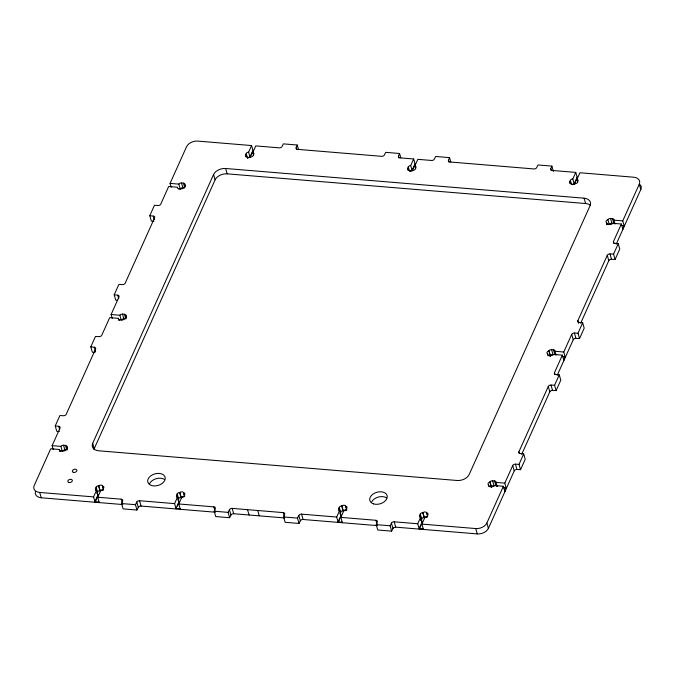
<?xml version="1.0" encoding="UTF-8"?>
<svg xmlns="http://www.w3.org/2000/svg" width="675" height="675" viewBox="0 0 675 675"><rect width="100%" height="100%" fill="white"/><g stroke="black" fill="none" stroke-linecap="round" stroke-linejoin="round"><path stroke-width="1.01" d="M215.418 512.215L141.075 506.056A2.244 1.502 -16 0 0 138.316 507.389L137 510.038L123.12 508.891L121.593 503.542L122.656 500.875A2.244 1.502 -16 0 0 121.255 499.196L97.715 497.247L100.676 490.674A2.244 1.502 -16 0 0 103.106 489.274L103.756 487.814A2.244 1.502 -16 0 0 102.718 486.135L102.49 486.118A2.244 1.502 -16 0 0 101.022 485.106A2.244 1.502 -16 0 0 98.778 485.806L98.55 485.789A2.244 1.502 -16 0 0 96.128 487.19L95.47 488.641L96.027 490.565M296.671 149.462L296.156 147.682L297.228 145.015L283.357 143.868L282.032 146.509A2.244 1.502 -16 0 1 279.273 147.85L255.741 145.901L252.779 152.474L253.606 155.36M284.808 517.961L233.702 513.734A2.244 1.502 -16 0 0 230.951 515.067L229.627 517.708L215.755 516.561L214.22 511.22L215.291 508.553A2.244 1.502 -16 0 0 213.891 506.874L178.765 503.963L181.718 497.382A2.244 1.502 -16 0 0 184.148 495.99L184.807 494.53A2.244 1.502 -16 0 0 183.76 492.851L183.532 492.826A2.244 1.502 -16 0 0 182.064 491.822A2.244 1.502 -16 0 0 179.82 492.522L179.601 492.505A2.244 1.502 -16 0 0 177.171 493.898L176.512 495.357L177.339 498.243M399.018 157.942L398.503 156.161L399.575 153.495L385.695 152.347L384.379 154.988A2.244 1.502 -16 0 1 381.62 156.322L297.565 149.361A2.244 1.502 -16 0 1 296.156 147.682M377.435 525.639L303.092 519.48A2.244 1.502 -16 0 0 300.333 520.813L299.017 523.462L285.137 522.307L283.61 516.966L284.681 514.299A2.244 1.502 -16 0 0 283.272 512.62L232.175 508.385A2.244 1.502 -16 0 0 229.416 509.718L228.099 512.367L229.627 517.708M448.976 162.084L448.462 160.296L449.533 157.629L435.653 156.482L434.337 159.131A2.244 1.502 -16 0 1 431.578 160.464L417.825 159.325L414.863 165.907L415.69 168.792M556.107 355.134L555.002 351.287A2.244 1.502 -16 0 0 553.534 349.819L551.593 349.658A2.244 1.502 -16 0 0 548.952 350.789L548.876 350.958A2.244 1.502 -16 0 0 547.113 352.257A2.244 1.502 -16 0 0 547.627 353.742L547.552 353.911A2.244 1.502 -16 0 0 549.02 355.379L550.96 355.539A2.244 1.502 -16 0 0 553.601 354.409L562.368 355.134L554.453 372.735A2.244 1.502 -16 0 0 555.761 374.465L559.263 374.853L554.58 385.256L551.002 385.062A2.244 1.502 -16 0 0 548.286 386.454L518.881 451.837A2.244 1.502 -16 0 0 520.189 453.558L523.69 453.946L525.226 459.295L520.543 469.699L516.957 469.496A2.244 1.502 -16 0 0 514.249 470.888L488.405 528.356A8.978 6.008 -16 0 1 477.267 533.908L395.727 527.15A2.244 1.502 -16 0 0 392.968 528.491L391.643 531.132L377.772 529.985L376.237 524.635L377.308 521.969A2.244 1.502 -16 0 0 375.907 520.29L340.85 517.388L343.811 510.815A2.244 1.502 -16 0 0 346.233 509.414L346.891 507.963A2.244 1.502 -16 0 0 345.845 506.275L345.625 506.258A2.244 1.502 -16 0 0 344.149 505.246A2.244 1.502 -16 0 0 341.913 505.946L341.685 505.929A2.244 1.502 -16 0 0 339.255 507.33L338.605 508.781L339.432 511.667M551.315 170.556L550.808 168.775L551.88 166.109L538 164.962L536.684 167.611A2.244 1.502 -16 0 1 533.925 168.944L449.862 161.975A2.244 1.502 -16 0 1 448.462 160.296M59.383 431.57L56.759 431.283L55.232 425.933L59.906 415.53L63.492 415.733A2.244 1.502 -16 0 0 66.201 414.332L95.605 348.95A2.244 1.502 -16 0 0 94.297 347.228L90.804 346.84L95.479 336.437L99.065 336.631A2.244 1.502 -16 0 0 101.773 335.239L109.696 317.638L118.463 318.364A2.244 1.502 -16 0 0 119.931 319.84M117.484 300.341L115.737 300.147L114.202 294.806L118.884 284.394L122.47 284.597A2.244 1.502 -16 0 0 125.179 283.205L154.583 217.823A2.244 1.502 -16 0 0 153.276 216.093L149.774 215.705L154.457 205.301L158.043 205.504A2.244 1.502 -16 0 0 160.751 204.112L168.666 186.511L177.441 187.237A2.244 1.502 -16 0 0 178.909 188.705L180.849 188.865A2.244 1.502 -16 0 0 183.49 187.734L183.566 187.566A2.244 1.502 -16 0 0 185.33 186.266A2.244 1.502 -16 0 0 184.815 184.781L184.891 184.613A2.244 1.502 -16 0 0 183.423 183.144L181.482 182.984A2.244 1.502 -16 0 0 178.841 184.115L170.075 183.381L186.595 146.644A8.978 6.008 -16 0 1 197.733 141.092L251.573 145.555L253.108 150.896M53.224 449.499L52.118 445.652L60.033 428.051A2.244 1.502 -16 0 0 58.725 426.322L55.232 425.933M112.202 318.364L111.097 314.516L119.011 296.916A2.244 1.502 -16 0 0 117.703 295.186L114.202 294.806M67.416 448.968L66.943 446.875A2.244 1.502 -16 0 0 65.475 445.407L63.526 445.247A2.244 1.502 -16 0 0 60.893 446.377L52.118 445.652M126.394 317.841L125.913 315.748A2.244 1.502 -16 0 0 124.445 314.272L122.504 314.111A2.244 1.502 -16 0 0 119.872 315.242L111.097 314.516M92.694 443.281L213.578 174.513A9.728 6.505 -16 0 1 225.636 168.488L584.094 198.188A9.728 6.505 -16 0 1 590.068 205.698L469.193 474.466A9.728 6.505 -16 0 1 457.127 480.49L98.677 450.79A9.728 6.505 -16 0 1 92.694 443.281L94.23 448.622A9.728 6.505 -16 0 0 93.909 449.516M94.23 448.622L215.106 179.854A9.728 6.505 -16 0 1 227.171 173.838L585.622 203.529A9.728 6.505 -16 0 1 590.49 205.386M246.088 156.904L245.531 154.98L246.189 153.529A2.244 1.502 -16 0 1 248.619 152.128L251.573 145.555M96.517 490.328L98.044 495.669L95.091 502.251L93.555 496.901L96.517 490.328A2.244 1.502 -16 0 1 95.47 488.641M96.854 493.45L97.504 491.999A2.244 1.502 -16 0 1 99.934 490.598L100.162 490.615A2.244 1.502 -16 0 1 103.098 490.084M252.956 150.365L249.995 156.938A2.244 1.502 -16 0 0 247.565 158.338L246.189 153.529M250.99 155.596L252.686 151.833M176.133 508.958L174.597 503.618L177.559 497.036A2.244 1.502 -16 0 1 176.512 495.357M177.896 500.167L178.546 498.707A2.244 1.502 -16 0 1 180.976 497.315L181.204 497.332A2.244 1.502 -16 0 1 183.811 496.69M177.398 506.14L179.086 502.386L177.559 497.036M408.173 170.336L407.624 168.412L408.274 166.953A2.244 1.502 -16 0 1 410.704 165.561L413.665 158.979L399.904 157.84A2.244 1.502 -16 0 1 398.503 156.161M410.02 171.239A2.244 1.502 -16 0 1 412.079 170.37L415.041 163.789M412.239 170.902L414.771 165.265M338.217 522.391L336.69 517.042L339.643 510.469A2.244 1.502 -16 0 1 338.605 508.781M338.639 521.446L339.913 518.628M420.922 520.67A2.244 1.502 -16 0 1 421.023 520.307L419.648 515.498L420.297 514.038A2.244 1.502 -16 0 1 422.727 512.646L422.955 512.663A2.244 1.502 -16 0 1 425.191 511.962A2.244 1.502 -16 0 1 426.668 512.975L426.895 512.992A2.244 1.502 -16 0 1 427.933 514.671L427.275 516.13A2.244 1.502 -16 0 1 424.853 517.523L421.892 524.104L423.427 529.445M570.257 183.76L569.708 181.837L570.367 180.377A2.244 1.502 -16 0 1 572.788 178.985L575.75 172.403L552.209 170.454A2.244 1.502 -16 0 1 550.808 168.775M419.259 529.099L417.732 523.758L420.685 517.177A2.244 1.502 -16 0 1 419.648 515.498M421.023 520.307L421.681 518.847A2.244 1.502 -16 0 1 424.111 517.455L424.33 517.472A2.244 1.502 -16 0 1 426.938 516.831M572.113 184.663A2.244 1.502 -16 0 1 574.172 183.794L577.125 177.213M419.681 528.162L420.955 525.344M574.324 184.326L577.285 177.753L575.75 172.403M577.783 182.216L576.956 179.331L579.909 172.749L633.758 177.213A8.978 6.008 -16 0 1 639.276 184.148L640.803 189.489L616.216 244.173M497.129 486.27L496.024 482.423A2.244 1.502 -16 0 0 494.556 480.954L492.615 480.794A2.244 1.502 -16 0 0 489.983 481.925L489.907 482.093A2.244 1.502 -16 0 0 488.135 483.384A2.244 1.502 -16 0 0 488.649 484.878L488.573 485.047A2.244 1.502 -16 0 0 490.042 486.515L491.982 486.675A2.244 1.502 -16 0 0 494.623 485.544L503.398 486.27L504.925 491.619M607.078 224.699L606.606 222.607A2.244 1.502 -16 0 1 606.091 221.122A2.244 1.502 -16 0 1 607.854 219.822L607.93 219.653A2.244 1.502 -16 0 1 610.571 218.523L612.512 218.683A2.244 1.502 -16 0 1 613.98 220.16L615.085 224.007M490.894 487.029A2.244 1.502 -16 0 1 491.282 486.903L491.358 486.734A2.244 1.502 -16 0 1 493.999 485.603L492.615 480.794M421.892 524.104L475.74 528.567A8.978 6.008 -16 0 0 486.869 523.007L503.398 486.27M506.334 488.489L504.799 483.148L512.713 465.548A2.244 1.502 -16 0 1 515.422 464.155L519.008 464.358L523.69 453.946M565.304 357.362L563.777 352.012L571.691 334.412A2.244 1.502 -16 0 1 574.4 333.02L577.986 333.222L582.668 322.819L579.167 322.431A2.244 1.502 -16 0 1 577.859 320.701L607.264 255.319A2.244 1.502 -16 0 1 609.972 253.927L613.558 254.129L618.241 243.717L614.739 243.329A2.244 1.502 -16 0 1 613.432 241.608L621.346 224.007L612.579 223.282A2.244 1.502 -16 0 1 609.938 224.412L607.998 224.252A2.244 1.502 -16 0 1 606.53 222.775M624.282 226.226L622.755 220.885L639.276 184.148M504.773 491.079L506.174 487.958L503.255 487.713M563.752 359.952L565.152 356.83L562.233 356.586M622.73 228.817L624.13 225.695L621.211 225.45M521.716 454.292L549.821 391.795A2.244 1.502 -16 0 1 552.53 390.403L556.116 390.606L560.798 380.194L559.263 374.853M557.238 375.308L573.227 339.761A2.244 1.502 -16 0 1 575.935 338.369L579.521 338.563L584.196 328.16L582.668 322.819M580.686 323.165L608.799 260.668A2.244 1.502 -16 0 1 611.508 259.267L615.094 259.47L619.768 249.067L618.241 243.717M137 510.038L135.464 504.697L136.78 502.048A2.244 1.502 -16 0 1 139.539 500.715L174.597 503.618M299.017 523.462L297.481 518.113L298.806 515.472A2.244 1.502 -16 0 1 301.556 514.139L336.69 517.042M391.643 531.132L390.116 525.791L391.433 523.142A2.244 1.502 -16 0 1 394.192 521.809L417.732 523.758M613.98 220.16L622.755 220.885M178.276 188.764L180.225 188.924A2.244 1.502 -16 0 1 182.857 187.793L184.807 187.954M614.756 223.746A2.244 1.502 -16 0 0 613.896 223.493L611.947 223.332A2.244 1.502 -16 0 0 609.314 224.463M555.002 351.287L563.777 352.012M549.501 356.062A2.244 1.502 -16 0 1 550.26 355.767L550.336 355.598A2.244 1.502 -16 0 1 552.968 354.468L554.917 354.628A2.244 1.502 -16 0 1 555.382 354.712M118.328 319.815L121.871 320.001A2.244 1.502 -16 0 0 124.512 318.87L124.588 318.701A2.244 1.502 -16 0 0 126.352 317.402A2.244 1.502 -16 0 0 125.837 315.917M496.024 482.423L504.799 483.148M60.952 450.968A2.244 1.502 -16 0 1 59.484 449.499L50.718 448.774L34.197 485.511A8.978 6.008 -16 0 0 39.715 492.446L41.242 497.787L122.791 504.546M59.349 450.942L62.902 451.128A2.244 1.502 -16 0 0 65.534 449.997L65.61 449.828A2.244 1.502 -16 0 0 67.373 448.529A2.244 1.502 -16 0 0 66.867 447.044M39.715 492.446L93.555 496.901M121.593 503.542L135.464 504.697M214.22 511.22L228.099 512.367M283.61 516.966L297.481 518.113M376.237 524.635L390.116 525.791M99.098 502.057L94.93 501.711L97.892 495.138A2.244 1.502 -16 0 1 97.47 494.994M180.141 508.773L175.981 508.427L178.934 501.846A2.244 1.502 -16 0 1 178.521 501.711M342.225 522.197L338.065 521.851L341.027 515.278A2.244 1.502 -16 0 1 340.605 515.135M423.276 528.913L419.108 528.567L422.069 521.986A2.244 1.502 -16 0 1 421.47 521.75M153.934 221.341L151.31 221.054L149.774 215.705M94.956 352.477L92.332 352.181L90.804 346.84M621.346 224.007L622.882 229.348M612.512 218.683L613.896 223.493M610.571 218.523L612.098 223.872M607.93 219.653L609.238 224.632M613.432 241.608L613.946 243.388M606.606 222.607L607.154 224.53M613.558 254.129L615.094 259.47M609.972 253.927L611.508 259.267M607.264 255.319L608.799 260.668M584.094 198.188L585.622 203.529M572.788 178.985L574.172 183.794M570.367 180.377L571.463 184.224M551.88 166.109L553.407 171.458M577.859 320.701L578.627 323.376M577.986 333.222L579.521 338.563M574.4 333.02L575.935 338.369M571.691 334.412L573.227 339.761M562.368 355.134L563.903 360.484M553.534 349.819L554.917 354.628M551.593 349.658L552.968 354.468M548.952 350.789L550.488 356.13A2.244 1.502 -16 0 1 550.623 355.961M548.876 350.958L550.412 356.299M554.453 372.735L554.968 374.524M547.627 353.742L548.1 355.835M554.58 385.256L556.116 390.606M551.002 385.062L552.53 390.403M548.286 386.454L549.821 391.795M449.533 157.629L450.807 162.084M518.881 451.837L519.396 453.617M519.008 464.358L520.543 469.699M515.422 464.155L516.957 469.496M512.713 465.548L514.249 470.888M413.665 158.979L415.192 164.32M410.704 165.561L412.079 170.37M408.274 166.953L409.379 170.8M494.556 480.954L495.939 485.764A2.244 1.502 -16 0 1 497.121 486.245M399.575 153.495L400.849 157.95M489.983 481.925L491.51 487.266M489.907 482.093L491.282 486.903M488.649 484.878L489.206 486.802M486.869 523.007L488.405 528.356M475.74 528.567L477.267 533.908M426.895 512.992L427.722 515.877M426.668 512.975L427.494 515.86M422.955 512.663L424.482 518.003M422.727 512.646L424.263 517.987M420.297 514.038L421.833 519.387M420.685 517.177L422.221 522.526M297.228 145.015L298.51 149.47M394.192 521.809L395.727 527.15M391.433 523.142L392.968 528.491M375.907 520.29L376.928 523.859M248.619 152.128L250.147 157.477M345.845 506.275L346.672 509.161M345.625 506.258L346.722 510.106M341.913 505.946L343.44 511.296M341.685 505.929L343.221 511.279M339.255 507.33L340.791 512.671M339.643 510.469L341.179 515.81M340.85 517.388L342.385 522.737M225.636 168.488L227.171 173.838M213.578 174.513L215.106 179.854M301.556 514.139L303.092 519.48M298.806 515.472L300.333 520.813M283.272 512.62L284.555 517.075M184.815 184.781L185.372 186.705M183.423 183.144L184.528 186.992M181.482 182.984L182.857 187.793M178.841 184.115L180.377 189.456M170.075 183.381L171.18 187.237M257.723 510.502L259.259 515.852M247.531 509.659L249.067 515M153.276 216.093L154.297 219.653M232.175 508.385L233.702 513.734M229.416 509.718L230.951 515.067M213.891 506.874L214.912 510.435M183.76 492.851L184.587 495.737M183.532 492.826L184.638 496.682M179.82 492.522L181.356 497.863M179.601 492.505L181.128 497.846M177.171 493.898L178.706 499.247A2.244 1.502 -16 0 1 178.799 499.061M125.913 315.748L126.47 317.672M124.445 314.272L125.828 319.081M178.765 503.963L180.293 509.304M117.703 295.186L118.724 298.755M122.504 314.111L123.888 318.921A2.244 1.502 -16 0 0 121.247 320.051L119.872 315.242M118.463 318.364L119.019 320.288M139.539 500.715L141.075 506.056M94.297 347.228L95.58 351.683M136.78 502.048L138.316 507.389M121.255 499.196L122.538 503.651M102.718 486.135L103.545 489.021M102.49 486.118L103.596 489.966M98.778 485.806L100.313 491.155M98.55 485.789L100.086 491.138M96.128 487.19L97.656 492.531M97.715 497.247L99.25 502.597M66.943 446.875L67.492 448.799M65.475 445.407L66.85 450.217M58.725 426.322L59.754 429.882M63.526 445.247L65.062 450.588M60.893 446.377L62.269 451.187A2.244 1.502 -16 0 1 64.91 450.056M59.484 449.499L60.041 451.423M576.956 179.331A2.244 1.502 -16 0 1 577.994 181.01L577.344 182.469A2.244 1.502 -16 0 1 574.914 183.862L574.687 183.845A2.244 1.502 -16 0 1 572.451 184.545A2.244 1.502 -16 0 1 570.974 183.541L570.755 183.524A2.244 1.502 -16 0 1 569.708 181.837M414.863 165.907A2.244 1.502 -16 0 1 415.91 167.586L415.252 169.045A2.244 1.502 -16 0 1 412.83 170.438L412.602 170.421A2.244 1.502 -16 0 1 410.358 171.121A2.244 1.502 -16 0 1 408.89 170.108L408.662 170.092A2.244 1.502 -16 0 1 407.624 168.412M252.779 152.474A2.244 1.502 -16 0 1 253.825 154.162L253.167 155.613A2.244 1.502 -16 0 1 250.737 157.013L250.518 156.997A2.244 1.502 -16 0 1 248.273 157.697A2.244 1.502 -16 0 1 246.805 156.684L246.578 156.668A2.244 1.502 -16 0 1 245.531 154.98M41.242 497.787A8.978 6.008 -16 0 1 35.429 491.678M640.356 184.874A8.978 6.008 -16 0 1 640.803 189.489M426.727 517.303A2.244 1.502 -16 0 1 427.098 517.362M345.684 510.595A2.244 1.502 -16 0 1 346.047 510.654M339.879 513.962A2.244 1.502 -16 0 1 339.981 513.591L340.639 512.139A2.244 1.502 -16 0 1 343.06 510.739L343.288 510.756A2.244 1.502 -16 0 1 345.895 510.114M149.496 483.781A8.978 6.008 -16 0 1 164.413 479.41M371.528 502.175A8.978 6.008 -16 0 1 386.454 497.804M151.571 485.511A8.978 6.008 -16 0 0 165.215 478.71A8.978 6.008 -16 0 0 152.542 474.753A8.978 6.008 -16 0 0 151.571 485.511M373.613 503.904A8.978 6.008 -16 0 0 387.248 497.104A8.978 6.008 -16 0 0 374.574 493.147A8.978 6.008 -16 0 0 373.613 503.904M73.364 472.34A2.32 1.552 -16 0 0 76.891 470.585A2.32 1.552 -16 0 0 73.617 469.564A2.32 1.552 -16 0 0 73.364 472.34M68.825 482.439A2.32 1.552 -16 0 0 72.343 480.684A2.32 1.552 -16 0 0 69.069 479.663A2.32 1.552 -16 0 0 68.825 482.439"/></g></svg>
